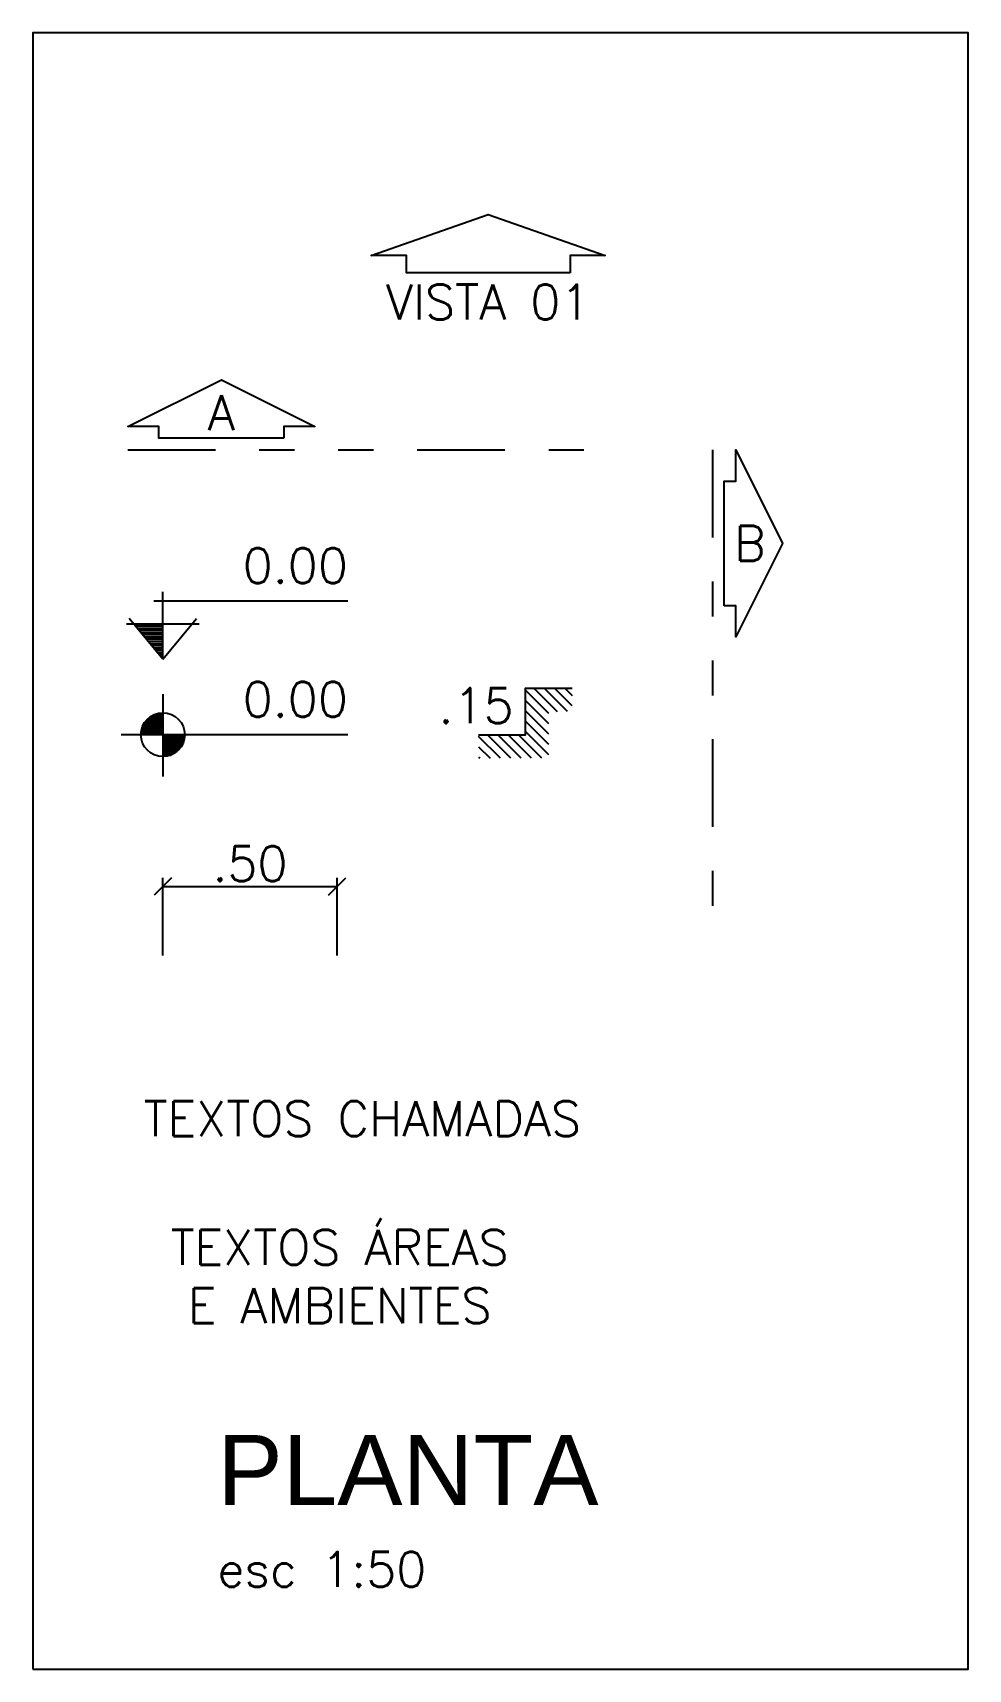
# Model space of a CAD drawing. Header units: metres. Extents: x 433 to 682, y 535 to 584.
# Drawn here: x 434.902 to 437.569, y 559.99 to 564.657 of the extents above; entities that cross this region are included whole.
import ezdxf

# ---------------------------------------------------------------- set-up
doc = ezdxf.new("R2010")
doc.units = ezdxf.units.M
doc.linetypes.add('DIVIDE', pattern=[1.25, 0.5, -0.25, 0, -0.25, 0, -0.25])
for name, color, linetype in [('ARQ-COTAS', 30, 'Continuous'), ('ARQ-LINHACORTE', 3, 'DIVIDE'), ('ARQ-NIVEL', 1, 'Continuous'), ('ARQ-TEXTO2', 2, 'Continuous'), ('ARQ-TEXTO3', 3, 'Continuous'), ('ARQ-TEXTO4', 4, 'Continuous')]:
    doc.layers.add(name, color=color, linetype=linetype)
doc.styles.add('ROMANS', font='romans.shx')
doc.dimstyles.new('1-50', dxfattribs={"dimscale": 0.5, "dimtxt": 0.2, "dimasz": 0.1, "dimexe": 0.05, "dimexo": 0.1, "dimgap": 0.03, "dimtad": 1, "dimzin": 5, "dimdsep": 46, "dimtxsty": 'ROMANS', "dimblk": 'OBLIQUE', "dimcen": 0, "dimclrd": 256, "dimclre": 256, "dimclrt": 2, "dimadec": 0, "dimazin": 0, "dimtfac": 1, "dimtofl": 0, "dimtmove": 2, "dimatfit": 3, "dimfxl": 0.04, "dimtolj": 1, "dimtzin": 1, "dimarcsym": 0})

# ---------------------------------------------------------------- blocks, each defined once
blk = doc.blocks.new('_Oblique')
at = {"color": 0, "linetype": 'ByBlock', "lineweight": -2}
blk.add_line((-0.5, -0.5), (0.5, 0.5), dxfattribs=at)
blk = doc.blocks.new('*D57')
at = {"layer": 'ARQ-COTAS', "lineweight": -2, "transparency": 16777216}
for p, q in [((435.2732, 562.0258), (435.2732, 562.2473)), ((435.7699, 562.0258), (435.7699, 562.2473)), ((435.2732, 562.2223), (435.7699, 562.2223))]:
    blk.add_line(p, q, dxfattribs=at)
at = {"layer": 'DEFPOINTS', "color": 0, "transparency": 16777216}
for p in [(435.7699, 562.2223), (435.2732, 561.9758), (435.7699, 561.9758)]:
    blk.add_point(p, dxfattribs=at)
at = {"layer": 'ARQ-COTAS', "lineweight": -2, "transparency": 16777216, "xscale": 0.05, "yscale": 0.05, "zscale": 0.05, "rotation": 180}
blk.add_blockref('_Oblique', (435.2732, 562.2223), dxfattribs=at)
at = {"layer": 'ARQ-COTAS', "lineweight": -2, "transparency": 16777216, "xscale": 0.05, "yscale": 0.05, "zscale": 0.05}
blk.add_blockref('_Oblique', (435.7699, 562.2223), dxfattribs=at)
at = {"layer": 'ARQ-COTAS', "color": 2, "transparency": 16777216, "insert": (435.5215, 562.2873), "char_height": 0.1, "attachment_point": 5, "style": 'ROMANS'}
blk.add_mtext('\\A1;.50', dxfattribs=at)
blk = doc.blocks.new('A$C4D0E081D')
at = {"layer": 'ARQ-NIVEL'}
h = blk.add_hatch(dxfattribs=at)
h.set_pattern_fill('ANSI31', color=8, scale=0.25, angle=90, style=0)
h.set_pattern_definition([(135, (-18.381433, -69.158416), (-0.022097087, -0.022097087), [])])
h.paths.add_polyline_path([(0.4, 0.3), (0.2, 0.3), (0.2, 0.1), (0, 0.1), (0, 0), (0.3, 0), (0.3, 0.2), (0.4, 0.2)])
at = {"layer": 'ARQ-NIVEL', "color": 2}
blk.add_lwpolyline([(0, 0.1), (0.2, 0.1), (0.2, 0.3), (0.4, 0.3)], dxfattribs=at)
blk = doc.blocks.new('nivel planta')
at = {"layer": 'ARQ-NIVEL', "color": 1}
for p, q in [((-0.7909, 0.174), (-0.7909, -0.1786)), ((-0.8439, 0.0773), (-0.7909, 0.0773)), ((-0.8301, 0.0851), (-0.7909, 0.0851)), ((0, 0), (-0.9695, 0)), ((-0.8843, 0.007), (-0.7909, 0.007)), ((-0.8834, 0.0148), (-0.7909, 0.0148)), ((-0.8818, 0.0226), (-0.7909, 0.0226)), ((-0.8795, 0.0304), (-0.7909, 0.0304)), ((-0.8764, 0.0382), (-0.7909, 0.0382)), ((-0.8725, 0.0461), (-0.7909, 0.0461)), ((-0.8676, 0.0539), (-0.7909, 0.0539)), ((-0.8615, 0.0617), (-0.7909, 0.0617)), ((-0.8538, 0.0695), (-0.7909, 0.0695)), ((-0.7909, -0.0008), (-0.6971, -0.0008)), ((-0.7909, -0.0086), (-0.6975, -0.0086)), ((-0.7909, -0.0164), (-0.6986, -0.0164)), ((-0.7909, -0.0243), (-0.7003, -0.0243)), ((-0.7909, -0.0321), (-0.7028, -0.0321)), ((-0.7909, -0.0399), (-0.706, -0.0399)), ((-0.7909, -0.0477), (-0.7101, -0.0477)), ((-0.7909, -0.0555), (-0.7153, -0.0555)), ((-0.7909, -0.0633), (-0.7217, -0.0633)), ((-0.7909, -0.0711), (-0.7298, -0.0711)), ((-0.7909, -0.0789), (-0.7403, -0.0789)), ((-0.7909, -0.0868), (-0.7553, -0.0868))]:
    blk.add_line(p, q, dxfattribs=at)
blk.add_circle((-0.7909, 0), 0.0937, dxfattribs=at)
blk = doc.blocks.new('nivel corte')
at = {"color": 1}
for p, q in [((0, 0), (0, 0.2871)), ((-0.0381, 0.2487), (0.7909, 0.2487)), ((-0.1551, 0.15), (0.1551, 0.15)), ((0, 0), (-0.144, 0.1736)), ((0, 0.1406), (-0.1167, 0.1406)), ((0, 0), (0.144, 0.1736)), ((0, 0.1313), (-0.1089, 0.1313)), ((0, 0.1219), (-0.1011, 0.1219)), ((0, 0.1125), (-0.0933, 0.1125)), ((0, 0.1031), (-0.0855, 0.1031)), ((0, 0.0938), (-0.0778, 0.0938)), ((0, 0.0844), (-0.07, 0.0844)), ((0, 0.075), (-0.0622, 0.075)), ((0, 0.0656), (-0.0544, 0.0656)), ((0, 0.0563), (-0.0467, 0.0563)), ((0, 0.0469), (-0.0389, 0.0469)), ((0, 0.0375), (-0.0311, 0.0375)), ((0, 0.0281), (-0.0233, 0.0281)), ((0, 0.0188), (-0.0156, 0.0188)), ((0, 0.0094), (-0.0078, 0.0094))]:
    blk.add_line(p, q, dxfattribs=at)

msp = doc.modelspace()

# ---------------------------------------------------------------- linework, layer by layer
msp.add_lwpolyline([(434.9023, 559.9903), (437.569, 559.9903), (437.569, 564.6569), (434.9023, 564.6569)], close=True)
at = {"layer": 'ARQ-LINHACORTE', "ltscale": 0.5}
for p, q in [((435.1732, 563.4672), (436.5065, 563.4672)), ((436.8399, 563.4672), (436.8399, 562.1339))]:
    msp.add_line(p, q, dxfattribs=at)
at = {"layer": 'ARQ-LINHACORTE', "linetype": 'ByBlock'}
for points in [[(436.434, 563.9721), (435.9673, 563.9721), (435.9673, 564.0221), (435.8673, 564.0221), (436.2006, 564.1388), (436.534, 564.0221), (436.434, 564.0221), (436.434, 563.9721)], [(435.6177, 563.5006), (435.2621, 563.5006), (435.2621, 563.5339), (435.1732, 563.5339), (435.4399, 563.6672), (435.7065, 563.5339), (435.6177, 563.5339), (435.6177, 563.5006)], [(436.8732, 563.0228), (436.8732, 563.3784), (436.9065, 563.3784), (436.9065, 563.4672), (437.0399, 563.2006), (436.9065, 562.9339), (436.9065, 563.0228), (436.8732, 563.0228)]]:
    msp.add_lwpolyline(points, dxfattribs=at)

# ---------------------------------------------------------------- block references
at = {"layer": 'ARQ-NIVEL'}
for name, p, xscale, yscale, zscale in [('nivel corte', (435.2732, 562.871), 0.6666666000000134, 0.6666666000000134, 0.6666666000000134), ('nivel planta', (435.8004, 562.6552), 0.6666666000000134, 0.6666666000000134, 0.6666666000000134), ('A$C4D0E081D', (436.1732, 562.588), 0.6666666650000082, 0.6666666650000082, 0.6666666650000082)]:
    msp.add_blockref(name, p, dxfattribs=dict(at, xscale=xscale, yscale=yscale, zscale=zscale))

# ---------------------------------------------------------------- texts
at = {"layer": 'ARQ-LINHACORTE', "color": 2, "char_height": 0.1, "style": 'ROMANS'}
for s, insert, attachment_point in [('VISTA 01', (436.2006, 563.9388), 2), ('A', (435.4399, 563.5739), 5), ('B', (436.9465, 563.2006), 5)]:
    msp.add_mtext(s, dxfattribs=dict(at, insert=insert, attachment_point=attachment_point))
at = {"layer": 'ARQ-NIVEL', "color": 2, "char_height": 0.1, "attachment_point": 9, "style": 'ROMANS'}
for s, insert in [('0.00', (435.8007, 563.0876)), ('0.00', (435.8007, 562.7059)), ('.15', (436.2732, 562.688))]:
    msp.add_mtext(s, dxfattribs=dict(at, insert=insert))
at = {"layer": 'ARQ-TEXTO2', "insert": (435.2182, 561.6105), "char_height": 0.1, "attachment_point": 1, "style": 'ROMANS'}
msp.add_mtext('TEXTOS CHAMADAS', dxfattribs=at)
at = {"layer": 'ARQ-TEXTO3', "insert": (435.7772, 561.1102), "char_height": 0.1, "attachment_point": 5, "style": 'ROMANS'}
msp.add_mtext('TEXTOS ÁREAS\\PE AMBIENTES', dxfattribs=at)
at = {"layer": 'ARQ-TEXTO4', "insert": (435.4285, 560.6584), "char_height": 0.1, "attachment_point": 1, "style": 'ROMANS'}
msp.add_mtext('{\\fArial|b0|i0|c238|p34;\\H2x;\\C4;PLANTA\\Fromans|c0;\\H0.6666x;\\P\\H0.7501x;\\C2;esc 1:50}', dxfattribs=at)

# ---------------------------------------------------------------- dimensions: what is measured, and where the dimension line sits
at = {"layer": 'ARQ-COTAS'}
dim = msp.add_linear_dim(base=(435.7699, 562.2223), p1=(435.2732, 561.9758), p2=(435.7699, 561.9758), dimstyle='1-50', dxfattribs=at)
dim.commit()
dim.dimension.update_dxf_attribs({"geometry": '*D57', "text_midpoint": (435.5215, 562.2873)})

doc.saveas('drawing.dxf')
